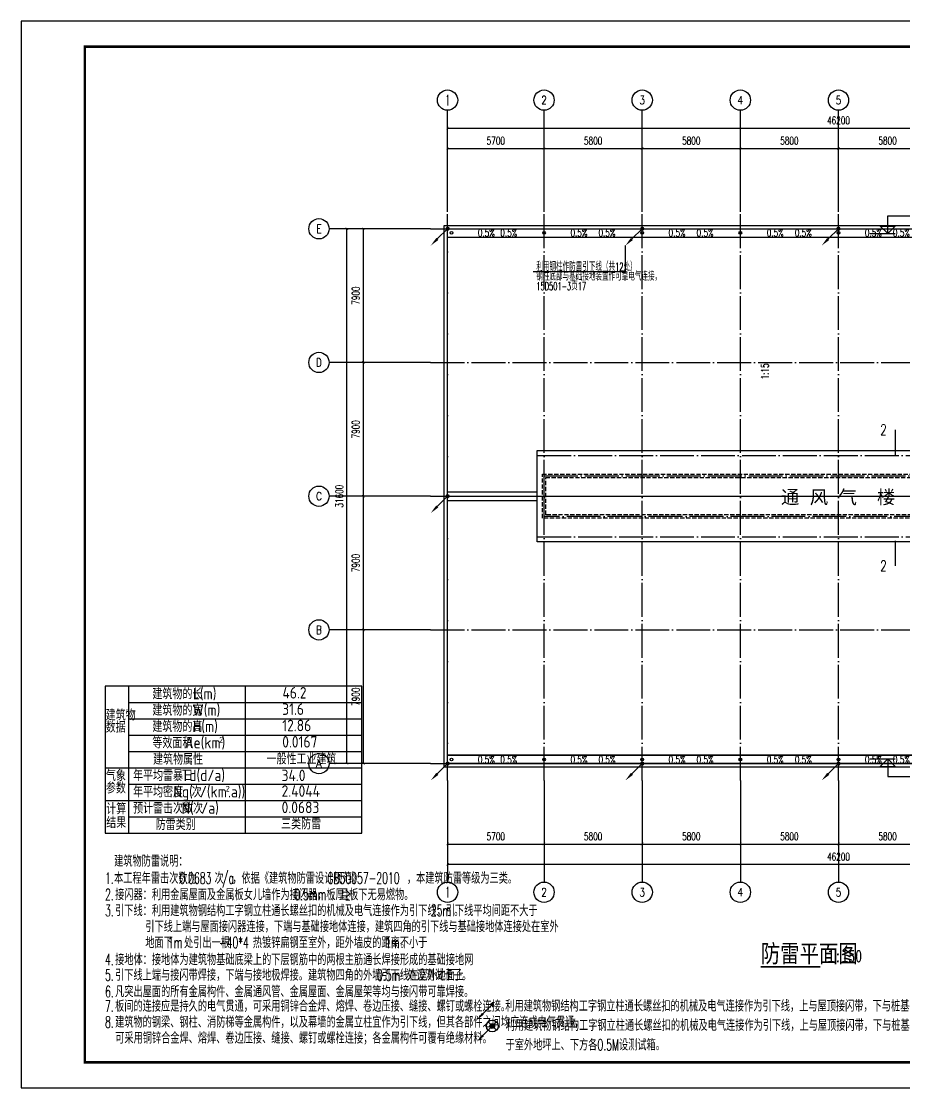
# Model space of a CAD drawing. Extents: x 1728470 to 1835391, y -157368 to 197905.
# Drawn here: x 1728675 to 1780816, y -157368 to -94368 of the extents above; entities that cross this region are included whole.
import ezdxf
from ezdxf.enums import TextEntityAlignment as Align

# ---------------------------------------------------------------- set-up
doc = ezdxf.new("R2010")
doc.units = 0
doc.header["$LTSCALE"] = 1000
doc.header["$MEASUREMENT"] = 0
doc.linetypes.add('DASH', pattern=[0.35, 0.25, -0.1])
doc.linetypes.add('DOTE', pattern=[2.42, 2, -0.2, 0.02, -0.2])
doc.layers.get('0').update_dxf_attribs({"linetype": 'CONTINUOUS'})
doc.layers.get('DEFPOINTS').update_dxf_attribs({"linetype": 'CONTINUOUS'})
for name, color, linetype in [('AXIS', 3, 'CONTINUOUS'), ('AXIS_TEXT', 7, 'CONTINUOUS'), ('DIM_ELEV', 3, 'CONTINUOUS'), ('DIM_SYMB', 3, 'CONTINUOUS'), ('DOTE', 1, 'DOTE'), ('DQ', 3, 'CONTINUOUS'), ('LWIRE', 4, 'CONTINUOUS'), ('PUB_TEXT', 7, 'CONTINUOUS'), ('PUB_TITLE', 4, 'CONTINUOUS'), ('TEL_SYMB', 3, 'CONTINUOUS'), ('TEL_TEXT', 7, 'CONTINUOUS'), ('WIRE-照明', 1, 'CONTINUOUS'), ('填充', 7, 'CONTINUOUS'), ('我的文字', 153, 'CONTINUOUS')]:
    doc.layers.add(name, color=color, linetype=linetype)
doc.styles.add('_TCH_AXIS', font='COMPLEX', dxfattribs={"bigfont": 'GBCBIG'})
doc.styles.add('_TCH_DIM', font='SIMPLEX', dxfattribs={"bigfont": 'GBCBIG'})
doc.styles.add('_TCH_DYN', font='')
doc.styles.add('_TCH_LABEL', font='COMPLEX', dxfattribs={"bigfont": 'GBCBIG'})
doc.styles.add('AUDIT_I_110108221036-0', font='gbenor', dxfattribs={"bigfont": 'gbcbig'})
doc.styles.add('COMPLEX', font='COMPLEX')
doc.styles.add('DIM_FONT', font='SIMPLEX', dxfattribs={"width": 0.7, "bigfont": 'GBCBIG'})
doc.styles.get("Standard").update_dxf_attribs({"font": 'gbenor.shx', "bigfont": 'gbcbig.shx'})
doc.styles.add('STY53', font='COMPLEX', dxfattribs={"width": 0.6, "bigfont": 'HZTXT'})
doc.styles.add('新宋体', font='', dxfattribs={"width": 0.8})
doc.styles.get('_TCH_DYN').set_extended_font_data('SimSun')
doc.styles.get('新宋体').set_extended_font_data('NSimSun')
doc.dimstyles.new('DIMN150', dxfattribs={"dimscale": 1.5, "dimtxt": 300, "dimasz": 100, "dimexe": 250, "dimexo": 300, "dimgap": 150, "dimtad": 1, "dimdec": 0, "dimzin": 0, "dimtxsty": 'DIM_FONT', "dimblk": 'ARCHTICK', "dimcen": 0.09, "dimclrt": 7, "dimazin": 3, "dimtfac": 1, "dimtdec": 0, "dimtix": 1, "dimtmove": 0, "dimatfit": 3, "dimtolj": 1, "dimtzin": 0})

# ---------------------------------------------------------------- blocks, each defined once
blk = doc.blocks.new('_AXISO')
blk.add_circle((0, 0), 0.5)
at = {"layer": 'AXIS_TEXT', "style": 'COMPLEX', "width": 1.041667}
blk.add_attdef('A', text='', height=0.56, dxfattribs=at).set_placement((-0.25, -0.28), (0.25, -0.28), align=Align.FIT)
blk = doc.blocks.new('_ARCHTICK')
at = {"color": 0, "linetype": 'BYBLOCK', "const_width": 0.15}
blk.add_lwpolyline([(-0.5, -0.5), (0.5, 0.5)], dxfattribs=at)
blk = doc.blocks.new('*D85')
at = {"layer": 'AXIS', "color": 0}
for p, q in [((1629060, -9455), (1629060, -14330)), ((1675260, -9455), (1675260, -14330)), ((1629060, -13955), (1675260, -13955))]:
    blk.add_line(p, q, dxfattribs=at)
at = {"layer": 'DEFPOINTS', "color": 0}
for p in [(1629060, -9005), (1675260, -9005), (1675260, -13955)]:
    blk.add_point(p, dxfattribs=at)
at = {"layer": 'AXIS', "color": 0, "xscale": 150, "yscale": 150, "zscale": 150, "rotation": 180}
blk.add_blockref('_ARCHTICK', (1629060, -13955), dxfattribs=at)
at = {"layer": 'AXIS', "color": 0, "xscale": 150, "yscale": 150, "zscale": 150}
blk.add_blockref('_ARCHTICK', (1675260, -13955), dxfattribs=at)
at = {"layer": 'AXIS', "color": 7, "insert": (1652160, -13505), "char_height": 450, "attachment_point": 5, "style": 'DIM_FONT'}
blk.add_mtext('\\A1;46200', dxfattribs=at)
blk = doc.blocks.new('*D86')
at = {"layer": 'AXIS', "color": 0}
for p, q in [((1629060, -9455), (1629060, -13130)), ((1634760, -9455), (1634760, -13130)), ((1629060, -12755), (1634760, -12755))]:
    blk.add_line(p, q, dxfattribs=at)
at = {"layer": 'DEFPOINTS', "color": 0}
for p in [(1629060, -9005), (1634760, -9005), (1634760, -12755)]:
    blk.add_point(p, dxfattribs=at)
at = {"layer": 'AXIS', "color": 0, "xscale": 150, "yscale": 150, "zscale": 150, "rotation": 180}
blk.add_blockref('_ARCHTICK', (1629060, -12755), dxfattribs=at)
at = {"layer": 'AXIS', "color": 0, "xscale": 150, "yscale": 150, "zscale": 150}
blk.add_blockref('_ARCHTICK', (1634760, -12755), dxfattribs=at)
at = {"layer": 'AXIS', "color": 7, "insert": (1631910, -12305), "char_height": 450, "attachment_point": 5, "style": 'DIM_FONT'}
blk.add_mtext('\\A1;5700', dxfattribs=at)
blk = doc.blocks.new('*D87')
at = {"layer": 'AXIS', "color": 0}
for p, q in [((1634760, -9455), (1634760, -13130)), ((1640560, -9455), (1640560, -13130)), ((1634760, -12755), (1640560, -12755))]:
    blk.add_line(p, q, dxfattribs=at)
at = {"layer": 'DEFPOINTS', "color": 0}
for p in [(1634760, -9005), (1640560, -9005), (1640560, -12755)]:
    blk.add_point(p, dxfattribs=at)
at = {"layer": 'AXIS', "color": 0, "xscale": 150, "yscale": 150, "zscale": 150, "rotation": 180}
blk.add_blockref('_ARCHTICK', (1634760, -12755), dxfattribs=at)
at = {"layer": 'AXIS', "color": 0, "xscale": 150, "yscale": 150, "zscale": 150}
blk.add_blockref('_ARCHTICK', (1640560, -12755), dxfattribs=at)
at = {"layer": 'AXIS', "color": 7, "insert": (1637660, -12305), "char_height": 450, "attachment_point": 5, "style": 'DIM_FONT'}
blk.add_mtext('\\A1;5800', dxfattribs=at)
blk = doc.blocks.new('*D88')
at = {"layer": 'AXIS', "color": 0}
for p, q in [((1640560, -9455), (1640560, -13130)), ((1646360, -9455), (1646360, -13130)), ((1640560, -12755), (1646360, -12755))]:
    blk.add_line(p, q, dxfattribs=at)
at = {"layer": 'DEFPOINTS', "color": 0}
for p in [(1640560, -9005), (1646360, -9005), (1646360, -12755)]:
    blk.add_point(p, dxfattribs=at)
at = {"layer": 'AXIS', "color": 0, "xscale": 150, "yscale": 150, "zscale": 150, "rotation": 180}
blk.add_blockref('_ARCHTICK', (1640560, -12755), dxfattribs=at)
at = {"layer": 'AXIS', "color": 0, "xscale": 150, "yscale": 150, "zscale": 150}
blk.add_blockref('_ARCHTICK', (1646360, -12755), dxfattribs=at)
at = {"layer": 'AXIS', "color": 7, "insert": (1643460, -12305), "char_height": 450, "attachment_point": 5, "style": 'DIM_FONT'}
blk.add_mtext('\\A1;5800', dxfattribs=at)
blk = doc.blocks.new('*D89')
at = {"layer": 'AXIS', "color": 0}
for p, q in [((1646360, -9455), (1646360, -13130)), ((1652160, -9455), (1652160, -13130)), ((1646360, -12755), (1652160, -12755))]:
    blk.add_line(p, q, dxfattribs=at)
at = {"layer": 'DEFPOINTS', "color": 0}
for p in [(1646360, -9005), (1652160, -9005), (1652160, -12755)]:
    blk.add_point(p, dxfattribs=at)
at = {"layer": 'AXIS', "color": 0, "xscale": 150, "yscale": 150, "zscale": 150, "rotation": 180}
blk.add_blockref('_ARCHTICK', (1646360, -12755), dxfattribs=at)
at = {"layer": 'AXIS', "color": 0, "xscale": 150, "yscale": 150, "zscale": 150}
blk.add_blockref('_ARCHTICK', (1652160, -12755), dxfattribs=at)
at = {"layer": 'AXIS', "color": 7, "insert": (1649260, -12305), "char_height": 450, "attachment_point": 5, "style": 'DIM_FONT'}
blk.add_mtext('\\A1;5800', dxfattribs=at)
blk = doc.blocks.new('*D90')
at = {"layer": 'AXIS', "color": 0}
for p, q in [((1652160, -9455), (1652160, -13130)), ((1657960, -9455), (1657960, -13130)), ((1652160, -12755), (1657960, -12755))]:
    blk.add_line(p, q, dxfattribs=at)
at = {"layer": 'DEFPOINTS', "color": 0}
for p in [(1652160, -9005), (1657960, -9005), (1657960, -12755)]:
    blk.add_point(p, dxfattribs=at)
at = {"layer": 'AXIS', "color": 0, "xscale": 150, "yscale": 150, "zscale": 150, "rotation": 180}
blk.add_blockref('_ARCHTICK', (1652160, -12755), dxfattribs=at)
at = {"layer": 'AXIS', "color": 0, "xscale": 150, "yscale": 150, "zscale": 150}
blk.add_blockref('_ARCHTICK', (1657960, -12755), dxfattribs=at)
at = {"layer": 'AXIS', "color": 7, "insert": (1655060, -12305), "char_height": 450, "attachment_point": 5, "style": 'DIM_FONT'}
blk.add_mtext('\\A1;5800', dxfattribs=at)
blk = doc.blocks.new('*D99')
at = {"layer": 'AXIS', "color": 0}
for p, q in [((1629060, 25045), (1629060, 29920)), ((1675260, 25045), (1675260, 29920)), ((1629060, 29545), (1675260, 29545))]:
    blk.add_line(p, q, dxfattribs=at)
at = {"layer": 'DEFPOINTS', "color": 0}
for p in [(1675260, 29545), (1629060, 24595), (1675260, 24595)]:
    blk.add_point(p, dxfattribs=at)
at = {"layer": 'AXIS', "color": 0, "xscale": 150, "yscale": 150, "zscale": 150, "rotation": 180}
blk.add_blockref('_ARCHTICK', (1629060, 29545), dxfattribs=at)
at = {"layer": 'AXIS', "color": 0, "xscale": 150, "yscale": 150, "zscale": 150}
blk.add_blockref('_ARCHTICK', (1675260, 29545), dxfattribs=at)
at = {"layer": 'AXIS', "color": 7, "insert": (1652160, 29995), "char_height": 450, "attachment_point": 5, "style": 'DIM_FONT'}
blk.add_mtext('\\A1;46200', dxfattribs=at)
blk = doc.blocks.new('*D100')
at = {"layer": 'AXIS', "color": 0}
for p, q in [((1629060, 25045), (1629060, 28720)), ((1634760, 25045), (1634760, 28720)), ((1629060, 28345), (1634760, 28345))]:
    blk.add_line(p, q, dxfattribs=at)
at = {"layer": 'DEFPOINTS', "color": 0}
for p in [(1634760, 28345), (1629060, 24595), (1634760, 24595)]:
    blk.add_point(p, dxfattribs=at)
at = {"layer": 'AXIS', "color": 0, "xscale": 150, "yscale": 150, "zscale": 150, "rotation": 180}
blk.add_blockref('_ARCHTICK', (1629060, 28345), dxfattribs=at)
at = {"layer": 'AXIS', "color": 0, "xscale": 150, "yscale": 150, "zscale": 150}
blk.add_blockref('_ARCHTICK', (1634760, 28345), dxfattribs=at)
at = {"layer": 'AXIS', "color": 7, "insert": (1631910, 28795), "char_height": 450, "attachment_point": 5, "style": 'DIM_FONT'}
blk.add_mtext('\\A1;5700', dxfattribs=at)
blk = doc.blocks.new('*D101')
at = {"layer": 'AXIS', "color": 0}
for p, q in [((1634760, 25045), (1634760, 28720)), ((1640560, 25045), (1640560, 28720)), ((1634760, 28345), (1640560, 28345))]:
    blk.add_line(p, q, dxfattribs=at)
at = {"layer": 'DEFPOINTS', "color": 0}
for p in [(1640560, 28345), (1634760, 24595), (1640560, 24595)]:
    blk.add_point(p, dxfattribs=at)
at = {"layer": 'AXIS', "color": 0, "xscale": 150, "yscale": 150, "zscale": 150, "rotation": 180}
blk.add_blockref('_ARCHTICK', (1634760, 28345), dxfattribs=at)
at = {"layer": 'AXIS', "color": 0, "xscale": 150, "yscale": 150, "zscale": 150}
blk.add_blockref('_ARCHTICK', (1640560, 28345), dxfattribs=at)
at = {"layer": 'AXIS', "color": 7, "insert": (1637660, 28795), "char_height": 450, "attachment_point": 5, "style": 'DIM_FONT'}
blk.add_mtext('\\A1;5800', dxfattribs=at)
blk = doc.blocks.new('*D102')
at = {"layer": 'AXIS', "color": 0}
for p, q in [((1640560, 25045), (1640560, 28720)), ((1646360, 25045), (1646360, 28720)), ((1640560, 28345), (1646360, 28345))]:
    blk.add_line(p, q, dxfattribs=at)
at = {"layer": 'DEFPOINTS', "color": 0}
for p in [(1646360, 28345), (1640560, 24595), (1646360, 24595)]:
    blk.add_point(p, dxfattribs=at)
at = {"layer": 'AXIS', "color": 0, "xscale": 150, "yscale": 150, "zscale": 150, "rotation": 180}
blk.add_blockref('_ARCHTICK', (1640560, 28345), dxfattribs=at)
at = {"layer": 'AXIS', "color": 0, "xscale": 150, "yscale": 150, "zscale": 150}
blk.add_blockref('_ARCHTICK', (1646360, 28345), dxfattribs=at)
at = {"layer": 'AXIS', "color": 7, "insert": (1643460, 28795), "char_height": 450, "attachment_point": 5, "style": 'DIM_FONT'}
blk.add_mtext('\\A1;5800', dxfattribs=at)
blk = doc.blocks.new('*D103')
at = {"layer": 'AXIS', "color": 0}
for p, q in [((1646360, 25045), (1646360, 28720)), ((1652160, 25045), (1652160, 28720)), ((1646360, 28345), (1652160, 28345))]:
    blk.add_line(p, q, dxfattribs=at)
at = {"layer": 'DEFPOINTS', "color": 0}
for p in [(1652160, 28345), (1646360, 24595), (1652160, 24595)]:
    blk.add_point(p, dxfattribs=at)
at = {"layer": 'AXIS', "color": 0, "xscale": 150, "yscale": 150, "zscale": 150, "rotation": 180}
blk.add_blockref('_ARCHTICK', (1646360, 28345), dxfattribs=at)
at = {"layer": 'AXIS', "color": 0, "xscale": 150, "yscale": 150, "zscale": 150}
blk.add_blockref('_ARCHTICK', (1652160, 28345), dxfattribs=at)
at = {"layer": 'AXIS', "color": 7, "insert": (1649260, 28795), "char_height": 450, "attachment_point": 5, "style": 'DIM_FONT'}
blk.add_mtext('\\A1;5800', dxfattribs=at)
blk = doc.blocks.new('*D104')
at = {"layer": 'AXIS', "color": 0}
for p, q in [((1652160, 25045), (1652160, 28720)), ((1657960, 25045), (1657960, 28720)), ((1652160, 28345), (1657960, 28345))]:
    blk.add_line(p, q, dxfattribs=at)
at = {"layer": 'DEFPOINTS', "color": 0}
for p in [(1657960, 28345), (1652160, 24595), (1657960, 24595)]:
    blk.add_point(p, dxfattribs=at)
at = {"layer": 'AXIS', "color": 0, "xscale": 150, "yscale": 150, "zscale": 150, "rotation": 180}
blk.add_blockref('_ARCHTICK', (1652160, 28345), dxfattribs=at)
at = {"layer": 'AXIS', "color": 0, "xscale": 150, "yscale": 150, "zscale": 150}
blk.add_blockref('_ARCHTICK', (1657960, 28345), dxfattribs=at)
at = {"layer": 'AXIS', "color": 7, "insert": (1655060, 28795), "char_height": 450, "attachment_point": 5, "style": 'DIM_FONT'}
blk.add_mtext('\\A1;5800', dxfattribs=at)
blk = doc.blocks.new('*D108')
at = {"layer": 'AXIS', "color": 0}
for p, q in [((1627610, 23595), (1622735, 23595)), ((1623110, -8005), (1623110, 23595)), ((1627610, -8005), (1622735, -8005))]:
    blk.add_line(p, q, dxfattribs=at)
at = {"layer": 'DEFPOINTS', "color": 0}
for p in [(1623110, 23595), (1628060, 23595), (1628060, -8005)]:
    blk.add_point(p, dxfattribs=at)
at = {"layer": 'AXIS', "color": 0, "xscale": 150, "yscale": 150, "zscale": 150}
for p, rotation in [((1623110, 23595), 90), ((1623110, -8005), 270)]:
    blk.add_blockref('_ARCHTICK', p, dxfattribs=dict(at, rotation=rotation))
at = {"layer": 'AXIS', "color": 7, "insert": (1622660, 7795), "char_height": 450, "attachment_point": 5, "rotation": 90, "style": 'DIM_FONT'}
blk.add_mtext('\\A1;31600', dxfattribs=at)
blk = doc.blocks.new('*D109')
at = {"layer": 'AXIS', "color": 0}
for p, q in [((1627610, -105), (1623710, -105)), ((1624085, -8005), (1624085, -105)), ((1627610, -8005), (1623710, -8005))]:
    blk.add_line(p, q, dxfattribs=at)
at = {"layer": 'DEFPOINTS', "color": 0}
for p in [(1624085, -105), (1628060, -105), (1628060, -8005)]:
    blk.add_point(p, dxfattribs=at)
at = {"layer": 'AXIS', "color": 0, "xscale": 150, "yscale": 150, "zscale": 150}
for p, rotation in [((1624085, -105), 90), ((1624085, -8005), 270)]:
    blk.add_blockref('_ARCHTICK', p, dxfattribs=dict(at, rotation=rotation))
at = {"layer": 'AXIS', "color": 7, "insert": (1623635, -4055), "char_height": 450, "attachment_point": 5, "rotation": 90, "style": 'DIM_FONT'}
blk.add_mtext('\\A1;7900', dxfattribs=at)
blk = doc.blocks.new('*D110')
at = {"layer": 'AXIS', "color": 0}
for p, q in [((1627610, 7795), (1623710, 7795)), ((1624085, -105), (1624085, 7795)), ((1627610, -105), (1623710, -105))]:
    blk.add_line(p, q, dxfattribs=at)
at = {"layer": 'DEFPOINTS', "color": 0}
for p in [(1624085, 7795), (1628060, 7795), (1628060, -105)]:
    blk.add_point(p, dxfattribs=at)
at = {"layer": 'AXIS', "color": 0, "xscale": 150, "yscale": 150, "zscale": 150}
for p, rotation in [((1624085, 7795), 90), ((1624085, -105), 270)]:
    blk.add_blockref('_ARCHTICK', p, dxfattribs=dict(at, rotation=rotation))
at = {"layer": 'AXIS', "color": 7, "insert": (1623635, 3845), "char_height": 450, "attachment_point": 5, "rotation": 90, "style": 'DIM_FONT'}
blk.add_mtext('\\A1;7900', dxfattribs=at)
blk = doc.blocks.new('*D111')
at = {"layer": 'AXIS', "color": 0}
for p, q in [((1627610, 15695), (1623710, 15695)), ((1624085, 7795), (1624085, 15695)), ((1627610, 7795), (1623710, 7795))]:
    blk.add_line(p, q, dxfattribs=at)
at = {"layer": 'DEFPOINTS', "color": 0}
for p in [(1624085, 15695), (1628060, 15695), (1628060, 7795)]:
    blk.add_point(p, dxfattribs=at)
at = {"layer": 'AXIS', "color": 0, "xscale": 150, "yscale": 150, "zscale": 150}
for p, rotation in [((1624085, 15695), 90), ((1624085, 7795), 270)]:
    blk.add_blockref('_ARCHTICK', p, dxfattribs=dict(at, rotation=rotation))
at = {"layer": 'AXIS', "color": 7, "insert": (1623635, 11745), "char_height": 450, "attachment_point": 5, "rotation": 90, "style": 'DIM_FONT'}
blk.add_mtext('\\A1;7900', dxfattribs=at)
blk = doc.blocks.new('*D112')
at = {"layer": 'AXIS', "color": 0}
for p, q in [((1627610, 23595), (1623710, 23595)), ((1624085, 15695), (1624085, 23595)), ((1627610, 15695), (1623710, 15695))]:
    blk.add_line(p, q, dxfattribs=at)
at = {"layer": 'DEFPOINTS', "color": 0}
for p in [(1624085, 23595), (1628060, 23595), (1628060, 15695)]:
    blk.add_point(p, dxfattribs=at)
at = {"layer": 'AXIS', "color": 0, "xscale": 150, "yscale": 150, "zscale": 150}
for p, rotation in [((1624085, 23595), 90), ((1624085, 15695), 270)]:
    blk.add_blockref('_ARCHTICK', p, dxfattribs=dict(at, rotation=rotation))
at = {"layer": 'AXIS', "color": 7, "insert": (1623635, 19645), "char_height": 450, "attachment_point": 5, "rotation": 90, "style": 'DIM_FONT'}
blk.add_mtext('\\A1;7900', dxfattribs=at)
blk = doc.blocks.new('$TELECSYS$00000080')
for p, q in [((-0.7, -0.7), (0, 0)), ((0.104, 0.104), (0.104, 0.104)), ((-0.104, -0.104), (-0.104, -0.104))]:
    blk.add_line(p, q)
at = {"const_width": 0.142}
blk.add_lwpolyline([(0.071, 0, 1), (-0.071, 0, 1)], format="xyb", close=True, dxfattribs=at)
blk.add_solid([(-0.63, -0.77), (-0.77, -0.63), (-1.15, -1.15)])
at = {"width": 0.8, "flags": 9}
blk.add_attdef('A', (0, 0), '', height=0.00002, rotation=180, dxfattribs=at)
blk = doc.blocks.new('_LINKPT1')
blk.add_line((0, 0), (0, 0))
blk = doc.blocks.new('M_Y12THI')
for p, q in [((-0.354, 0.354), (0.354, -0.354)), ((0.354, 0.354), (-0.354, -0.354))]:
    blk.add_line(p, q)
for radius in [0.5, 0.2]:
    blk.add_circle((0, 0), radius)
for points in [[(-0.173, 0.1), (0.173, 0.1), (-0.2, 0), (0.2, 0)], [(-0.173, -0.1), (0.173, -0.1), (-0.2, 0), (0.2, 0)], [(-0.1, 0.173), (0.1, 0.173), (-0.173, 0.1), (0.173, 0.1)], [(0, 0.2), (0, 0.2), (-0.1, 0.173), (0.1, 0.173)], [(-0.1, -0.173), (0.1, -0.173), (-0.173, -0.1), (0.173, -0.1)], [(0, -0.2), (0, -0.2), (-0.1, -0.173), (0.1, -0.173)]]:
    blk.add_solid(points)
for p in [(-0.5, 0), (0, 0.5), (0.5, 0), (0, -0.5)]:
    blk.add_blockref('_LINKPT1', p)
at = {"width": 0.8, "flags": 9}
blk.add_attdef('A', (0, 0), '', height=0.00002, dxfattribs=at)
blk = doc.blocks.new('ERE22')
at = {"color": 8}
for p, q in [((1629059.7, 23594.5), (1675259.7, 23594.5)), ((1629059.7, -8005.5), (1629059.7, 23594.5)), ((1629059.7, 23094.5), (1675259.7, 23094.5)), ((1629059.7, 8044.5), (1634359.7, 8044.5)), ((1629059.7, 7794.5), (1675259.7, 7794.5)), ((1629059.7, 7544.5), (1634359.7, 7544.5)), ((1675259.7, -7505.5), (1629059.7, -7505.5)), ((1629059.7, -7505.5), (1675259.7, -7505.5)), ((1675259.7, -8005.5), (1629059.7, -8005.5)), ((1629059.7, -8005.5), (1675259.7, -8005.5))]:
    blk.add_line(p, q, dxfattribs=at)
for points in [[(1628859.7, 23794.5), (1675459.7, 23794.5), (1675459.7, -8205.5), (1628859.7, -8205.5)], [(1669959.7, 5094.5), (1634359.7, 5094.5), (1634359.7, 10494.5), (1669959.7, 10494.5)]]:
    blk.add_lwpolyline(points, close=True, dxfattribs=at)
for centre in [(1629287.6, 23354.2), (1634759.7, 23354.2), (1640559.7, 23354.2), (1646359.7, 23354.2), (1652159.7, 23354.2), (1629287.6, -7765.1), (1634759.7, -7765.1), (1640559.7, -7765.1), (1646359.7, -7765.1), (1652159.7, -7765.1)]:
    blk.add_circle(centre, 80, dxfattribs=at)
at = {"layer": 'AXIS', "color": 8}
for p, q in [((1629059.7, 24594.5), (1629059.7, 30594.5)), ((1634759.7, 24594.5), (1634759.7, 30594.5)), ((1640559.7, 24594.5), (1640559.7, 30594.5)), ((1646359.7, 24594.5), (1646359.7, 30594.5)), ((1652159.7, 24594.5), (1652159.7, 30594.5)), ((1628059.7, 23594.5), (1622059.7, 23594.5)), ((1628059.7, 15694.5), (1622059.7, 15694.5)), ((1628059.7, 7794.5), (1622059.7, 7794.5)), ((1628059.7, -105.5), (1622059.7, -105.5)), ((1628059.7, -8005.5), (1622059.7, -8005.5)), ((1629059.7, -9005.5), (1629059.7, -15005.5)), ((1634759.7, -9005.5), (1634759.7, -15005.5)), ((1640559.7, -9005.5), (1640559.7, -15005.5)), ((1646359.7, -9005.5), (1646359.7, -15005.5)), ((1652159.7, -9005.5), (1652159.7, -15005.5))]:
    blk.add_line(p, q, dxfattribs=at)
at = {"layer": 'DIM_ELEV', "color": 8}
for p, q in [((1655067.9, 23304.8), (1655067.9, 24354.8)), ((1655067.9, 24354.8), (1657586.4, 24354.8)), ((1655067.9, 23304.8), (1654617.9, 23754.8)), ((1654617.9, 23754.8), (1655517.9, 23754.8)), ((1655067.9, 23304.8), (1655517.9, 23754.8)), ((1654017.9, 23304.8), (1655517.9, 23304.8)), ((1654017.9, -7715.7), (1655517.9, -7715.7)), ((1655067.9, -7715.7), (1654617.9, -8165.7)), ((1654617.9, -8165.7), (1655517.9, -8165.7)), ((1655067.9, -7715.7), (1655517.9, -8165.7)), ((1655067.9, -7715.7), (1655067.9, -8765.7)), ((1655067.9, -8765.7), (1657586.4, -8765.7))]:
    blk.add_line(p, q, dxfattribs=at)
at = {"layer": 'DIM_SYMB', "color": 8}
for points in [[(1630692.4, 23356.7, 0, 0, 0), (1630044.6, 23356.7, 120, 0, 0), (1629594.6, 23356.7, 0, 0, 0)], [(1633354.9, 23356.7, 0, 0, 0), (1634002.8, 23356.7, 120, 0, 0), (1634452.8, 23356.7, 0, 0, 0)], [(1636164.5, 23356.7, 0, 0, 0), (1635516.7, 23356.7, 120, 0, 0), (1635066.7, 23356.7, 0, 0, 0)], [(1639154.9, 23356.7, 0, 0, 0), (1639802.8, 23356.7, 120, 0, 0), (1640252.8, 23356.7, 0, 0, 0)], [(1641964.5, 23356.7, 0, 0, 0), (1641316.7, 23356.7, 120, 0, 0), (1640866.7, 23356.7, 0, 0, 0)], [(1644954.9, 23356.7, 0, 0, 0), (1645602.8, 23356.7, 120, 0, 0), (1646052.8, 23356.7, 0, 0, 0)], [(1647764.5, 23356.7, 0, 0, 0), (1647116.7, 23356.7, 120, 0, 0), (1646666.7, 23356.7, 0, 0, 0)], [(1650754.9, 23356.7, 0, 0, 0), (1651402.8, 23356.7, 120, 0, 0), (1651852.8, 23356.7, 0, 0, 0)], [(1653564.5, 23356.7, 0, 0, 0), (1652916.7, 23356.7, 120, 0, 0), (1652466.7, 23356.7, 0, 0, 0)], [(1648192.6, 12462.5, 0, 0, 0), (1648192.6, 17390.5, 120, 0, 0), (1648192.6, 17840.5, 0, 0, 0)], [(1630692.4, -7767.6, 0, 0, 0), (1630044.6, -7767.6, 120, 0, 0), (1629594.6, -7767.6, 0, 0, 0)], [(1633354.9, -7767.6, 0, 0, 0), (1634002.8, -7767.6, 120, 0, 0), (1634452.8, -7767.6, 0, 0, 0)], [(1636164.5, -7767.6, 0, 0, 0), (1635516.7, -7767.6, 120, 0, 0), (1635066.7, -7767.6, 0, 0, 0)], [(1639154.9, -7767.6, 0, 0, 0), (1639802.8, -7767.6, 120, 0, 0), (1640252.8, -7767.6, 0, 0, 0)], [(1641964.5, -7767.6, 0, 0, 0), (1641316.7, -7767.6, 120, 0, 0), (1640866.7, -7767.6, 0, 0, 0)], [(1644954.9, -7767.6, 0, 0, 0), (1645602.8, -7767.6, 120, 0, 0), (1646052.8, -7767.6, 0, 0, 0)], [(1647764.5, -7767.6, 0, 0, 0), (1647116.7, -7767.6, 120, 0, 0), (1646666.7, -7767.6, 0, 0, 0)], [(1650754.9, -7767.6, 0, 0, 0), (1651402.8, -7767.6, 120, 0, 0), (1651852.8, -7767.6, 0, 0, 0)], [(1653564.5, -7767.6, 0, 0, 0), (1652916.7, -7767.6, 120, 0, 0), (1652466.7, -7767.6, 0, 0, 0)]]:
    blk.add_lwpolyline(points, format="xyseb", dxfattribs=at)
at = {"layer": 'DIM_SYMB', "color": 8, "const_width": 75}
for points in [[(1655519.6, 11716.5), (1655519.6, 10216.5)], [(1655519.6, 5176.7), (1655519.6, 3676.7)]]:
    blk.add_lwpolyline(points, dxfattribs=at)
at = {"layer": 'DOTE'}
for p, q in [((1629059.7, -9005.5), (1629059.7, 24594.5)), ((1634759.7, -9005.5), (1634759.7, 24594.5)), ((1640559.7, -9005.5), (1640559.7, 24594.5)), ((1646359.7, -9005.5), (1646359.7, 24594.5)), ((1652159.7, -9005.5), (1652159.7, 24594.5)), ((1628059.7, 23594.5), (1676259.7, 23594.5)), ((1628059.7, 15694.5), (1676259.7, 15694.5)), ((1634359.7, 10194.5), (1675259.7, 10194.5)), ((1628059.7, 7794.5), (1676259.7, 7794.5)), ((1634359.7, 5394.5), (1669959.7, 5394.5)), ((1628059.7, -105.5), (1676259.7, -105.5)), ((1628059.7, -8005.5), (1676259.7, -8005.5))]:
    blk.add_line(p, q, dxfattribs=at)
blk.add_lwpolyline([(1634759.7, 8994.5), (1669559.7, 8994.5), (1669559.7, 6594.5), (1634759.7, 6594.5)], close=True, dxfattribs=at)
at = {"layer": '填充', "color": 8, "linetype": 'DASH'}
for points in [[(1634659.7, 9094.5), (1669659.7, 9094.5), (1669659.7, 6494.5), (1634659.7, 6494.5)], [(1634859.7, 8894.5), (1669459.7, 8894.5), (1669459.7, 6694.5), (1634859.7, 6694.5)]]:
    blk.add_lwpolyline(points, close=True, dxfattribs=at)
at = {"layer": 'AXIS', "color": 8}
ref = blk.add_blockref('_AXISO', (1629059.7, 31194.5), dxfattribs=dict(at, xscale=1200, yscale=1200, zscale=1200))
ref.add_attrib('A', '1', dxfattribs={"layer": 'AXIS_TEXT', "color": 8, "height": 624.4, "style": '_TCH_AXIS', "width": 0.555556}).set_placement((1628985.4, 30882.4), (1629134.1, 30882.4), align=Align.FIT)
ref = blk.add_blockref('_AXISO', (1634759.7, 31194.5), dxfattribs=dict(at, xscale=1200, yscale=1200, zscale=1200))
ref.add_attrib('A', '2', dxfattribs={"layer": 'AXIS_TEXT', "color": 8, "height": 493.2, "style": '_TCH_AXIS'}).set_placement((1634595.3, 30948), (1634924.1, 30948), align=Align.FIT)
ref = blk.add_blockref('_AXISO', (1640559.7, 31194.5), dxfattribs=dict(at, xscale=1200, yscale=1200, zscale=1200))
ref.add_attrib('A', '3', dxfattribs={"layer": 'AXIS_TEXT', "color": 8, "height": 493.2, "style": '_TCH_AXIS'}).set_placement((1640395.3, 30948), (1640724.1, 30948), align=Align.FIT)
ref = blk.add_blockref('_AXISO', (1646359.7, 31194.5), dxfattribs=dict(at, xscale=1200, yscale=1200, zscale=1200))
ref.add_attrib('A', '4', dxfattribs={"layer": 'AXIS_TEXT', "color": 8, "height": 480.7, "style": '_TCH_AXIS', "width": 0.9375}).set_placement((1646188, 30954.2), (1646531.4, 30954.2), align=Align.FIT)
ref = blk.add_blockref('_AXISO', (1652159.7, 31194.5), dxfattribs=dict(at, xscale=1200, yscale=1200, zscale=1200))
ref.add_attrib('A', '5', dxfattribs={"layer": 'AXIS_TEXT', "color": 8, "height": 493.2, "style": '_TCH_AXIS'}).set_placement((1651995.3, 30948), (1652324.1, 30948), align=Align.FIT)
ref = blk.add_blockref('_AXISO', (1621459.7, 23594.5), dxfattribs=dict(at, xscale=1200, yscale=1200, zscale=1200))
ref.add_attrib('A', 'E', dxfattribs={"layer": 'AXIS_TEXT', "color": 8, "height": 506.1, "style": '_TCH_AXIS', "width": 0.8125}).set_placement((1621303.1, 23341.5), (1621616.4, 23341.5), align=Align.FIT)
ref = blk.add_blockref('_AXISO', (1621459.7, 15694.5), dxfattribs=dict(at, xscale=1200, yscale=1200, zscale=1200))
ref.add_attrib('A', 'D', dxfattribs={"layer": 'AXIS_TEXT', "color": 8, "height": 493.2, "style": '_TCH_AXIS', "width": 0.823529}).set_placement((1621295.3, 15448), (1621624.1, 15448), align=Align.FIT)
ref = blk.add_blockref('_AXISO', (1621459.7, 7794.5), dxfattribs=dict(at, xscale=1200, yscale=1200, zscale=1200))
ref.add_attrib('A', 'C', dxfattribs={"layer": 'AXIS_TEXT', "color": 8, "height": 480.7, "style": '_TCH_AXIS'}).set_placement((1621288, 7554.2), (1621631.4, 7554.2), align=Align.FIT)
ref = blk.add_blockref('_AXISO', (1621459.7, -105.5), dxfattribs=dict(at, xscale=1200, yscale=1200, zscale=1200))
ref.add_attrib('A', 'B', dxfattribs={"layer": 'AXIS_TEXT', "color": 8, "height": 493.2, "style": '_TCH_AXIS', "width": 0.823529}).set_placement((1621295.3, -352), (1621624.1, -352), align=Align.FIT)
ref = blk.add_blockref('_AXISO', (1621459.7, -8005.5), dxfattribs=dict(at, xscale=1200, yscale=1200, zscale=1200))
ref.add_attrib('A', 'A', dxfattribs={"layer": 'AXIS_TEXT', "color": 8, "height": 468.8, "style": '_TCH_AXIS', "width": 0.888889}).set_placement((1621281.2, -8239.8), (1621638.3, -8239.8), align=Align.FIT)
ref = blk.add_blockref('_AXISO', (1629059.7, -15605.5), dxfattribs=dict(at, xscale=1200, yscale=1200, zscale=1200))
ref.add_attrib('A', '1', dxfattribs={"layer": 'AXIS_TEXT', "color": 8, "height": 624.4, "style": '_TCH_AXIS', "width": 0.555556}).set_placement((1628985.4, -15917.6), (1629134.1, -15917.6), align=Align.FIT)
ref = blk.add_blockref('_AXISO', (1634759.7, -15605.5), dxfattribs=dict(at, xscale=1200, yscale=1200, zscale=1200))
ref.add_attrib('A', '2', dxfattribs={"layer": 'AXIS_TEXT', "color": 8, "height": 493.2, "style": '_TCH_AXIS'}).set_placement((1634595.3, -15852), (1634924.1, -15852), align=Align.FIT)
ref = blk.add_blockref('_AXISO', (1640559.7, -15605.5), dxfattribs=dict(at, xscale=1200, yscale=1200, zscale=1200))
ref.add_attrib('A', '3', dxfattribs={"layer": 'AXIS_TEXT', "color": 8, "height": 493.2, "style": '_TCH_AXIS'}).set_placement((1640395.3, -15852), (1640724.1, -15852), align=Align.FIT)
ref = blk.add_blockref('_AXISO', (1646359.7, -15605.5), dxfattribs=dict(at, xscale=1200, yscale=1200, zscale=1200))
ref.add_attrib('A', '4', dxfattribs={"layer": 'AXIS_TEXT', "color": 8, "height": 480.7, "style": '_TCH_AXIS', "width": 0.9375}).set_placement((1646188, -15845.8), (1646531.4, -15845.8), align=Align.FIT)
ref = blk.add_blockref('_AXISO', (1652159.7, -15605.5), dxfattribs=dict(at, xscale=1200, yscale=1200, zscale=1200))
ref.add_attrib('A', '5', dxfattribs={"layer": 'AXIS_TEXT', "color": 8, "height": 493.2, "style": '_TCH_AXIS'}).set_placement((1651995.3, -15852), (1652324.1, -15852), align=Align.FIT)
at = {"layer": 'PUB_TEXT', "color": 8, "width": 0.705882}
for s, height, style, p in [('0.5%%%', 446.25, '_TCH_DIM', (1630849.9, 23133.5)), ('0.5%%%', 446.25, '_TCH_DIM', (1632177.4, 23133.5)), ('0.5%%%', 446.25, '_TCH_DIM', (1636322, 23133.5)), ('0.5%%%', 446.25, '_TCH_DIM', (1637977.4, 23133.5)), ('0.5%%%', 446.25, '_TCH_DIM', (1642122, 23133.5)), ('0.5%%%', 446.25, '_TCH_DIM', (1643777.4, 23133.5)), ('0.5%%%', 446.25, '_TCH_DIM', (1647922, 23133.5)), ('0.5%%%', 446.25, '_TCH_DIM', (1649577.4, 23133.5)), ('0.5%%%', 446.25, '_TCH_DIM', (1653722, 23133.5)), ('0.5%%%', 446.25, '_TCH_DIM', (1655377.4, 23133.5)), ('2', 637.5, '_TCH_LABEL', (1654619.6, 11397.7)), ('2', 637.5, '_TCH_LABEL', (1654619.6, 3358)), ('0.5%%%', 446.25, '_TCH_DIM', (1630849.9, -7990.7)), ('0.5%%%', 446.25, '_TCH_DIM', (1632177.4, -7990.7)), ('0.5%%%', 446.25, '_TCH_DIM', (1636322, -7990.7)), ('0.5%%%', 446.25, '_TCH_DIM', (1637977.4, -7990.7)), ('0.5%%%', 446.25, '_TCH_DIM', (1642122, -7990.7)), ('0.5%%%', 446.25, '_TCH_DIM', (1643777.4, -7990.7)), ('0.5%%%', 446.25, '_TCH_DIM', (1647922, -7990.7)), ('0.5%%%', 446.25, '_TCH_DIM', (1649577.4, -7990.7)), ('0.5%%%', 446.25, '_TCH_DIM', (1653722, -7990.7)), ('0.5%%%', 446.25, '_TCH_DIM', (1655377.4, -7990.7))]:
    blk.add_text(s, height=height, dxfattribs=dict(at, style=style)).set_placement(p)
at = {"layer": 'PUB_TEXT', "color": 8, "style": '_TCH_DIM', "width": 0.705882}
blk.add_text('1:15', height=446.25, rotation=90, dxfattribs=at).set_placement((1648035.1, 14694))
at = {"layer": 'PUB_TEXT', "color": 8, "style": '_TCH_DYN'}
for s, p in [('通', (1648758.4, 7341.8)), ('风', (1650459.7, 7341.8)), ('气', (1652160.9, 7341.8)), ('楼', (1654429.3, 7341.8))]:
    blk.add_text(s, height=797.5, dxfattribs=at).set_placement(p)
at = {"layer": 'AXIS', "color": 8}
for p1, p2, distance, picture, middle in [((1629059.7, 24594.5), (1675259.7, 24594.5), 4950, '*D99', (1652159.7, 29994.5)), ((1629059.7, 24594.5), (1634759.7, 24594.5), 3750, '*D100', (1631909.7, 28794.5)), ((1634759.7, 24594.5), (1640559.7, 24594.5), 3750, '*D101', (1637659.7, 28794.5)), ((1640559.7, 24594.5), (1646359.7, 24594.5), 3750, '*D102', (1643459.7, 28794.5)), ((1646359.7, 24594.5), (1652159.7, 24594.5), 3750, '*D103', (1649259.7, 28794.5)), ((1652159.7, 24594.5), (1657959.7, 24594.5), 3750, '*D104', (1655059.7, 28794.5)), ((1628059.7, -8005.5), (1628059.7, 23594.5), 4950, '*D108', (1622659.7, 7794.5)), ((1628059.7, 15694.5), (1628059.7, 23594.5), 3974.5, '*D112', (1623635.2, 19644.5)), ((1628059.7, 7794.5), (1628059.7, 15694.5), 3974.5, '*D111', (1623635.2, 11744.5)), ((1628059.7, -105.5), (1628059.7, 7794.5), 3974.5, '*D110', (1623635.2, 3844.5)), ((1628059.7, -8005.5), (1628059.7, -105.5), 3974.5, '*D109', (1623635.2, -4055.5)), ((1629059.7, -9005.5), (1675259.7, -9005.5), -4950, '*D85', (1652159.7, -13505.5)), ((1629059.7, -9005.5), (1634759.7, -9005.5), -3750, '*D86', (1631909.7, -12305.5)), ((1634759.7, -9005.5), (1640559.7, -9005.5), -3750, '*D87', (1637659.7, -12305.5)), ((1640559.7, -9005.5), (1646359.7, -9005.5), -3750, '*D88', (1643459.7, -12305.5)), ((1646359.7, -9005.5), (1652159.7, -9005.5), -3750, '*D89', (1649259.7, -12305.5)), ((1652159.7, -9005.5), (1657959.7, -9005.5), -3750, '*D90', (1655059.7, -12305.5))]:
    dim = blk.add_aligned_dim(p1=p1, p2=p2, distance=distance, dimstyle='DIMN150', dxfattribs=at)
    dim.commit()
    dim.dimension.update_dxf_attribs({"geometry": picture, "text_midpoint": middle})

msp = doc.modelspace()

# ---------------------------------------------------------------- linework, layer by layer
at = {"layer": 'DQ'}
for q in [(1764370, -107617), (1758912, -109160)]:
    msp.add_line((1764370, -109160), q, dxfattribs=at)
at = {"layer": 'PUB_TITLE'}
msp.add_lwpolyline([(1728675, -157368), (1817775, -157368), (1817775, -94368), (1728675, -94368)], close=True, dxfattribs=at)
at = {"layer": 'PUB_TITLE', "const_width": 150}
msp.add_lwpolyline([(1732425, -155868), (1816275, -155868), (1816275, -95868), (1732425, -95868)], close=True, dxfattribs=at)
at = {"layer": 'TEL_SYMB', "color": 1, "const_width": 105}
msp.add_lwpolyline([(1772369, -150223), (1775899, -150223)], dxfattribs=at)
at = {"layer": '我的文字', "color": 3}
msp.add_lwpolyline([(1733621, -142332), (1748790, -142332), (1748790, -133645), (1733621, -133645)], close=True, dxfattribs=at)
for points in [[(1735000, -133645), (1735000, -142332)], [(1741895, -133645), (1741895, -142332)], [(1735000, -134610), (1748790, -134610)], [(1735000, -135576), (1748790, -135576)], [(1735000, -136541), (1748790, -136541)], [(1735000, -137506), (1748790, -137506)], [(1733621, -138471), (1748790, -138471)], [(1735000, -139437), (1748790, -139437)], [(1733621, -140402), (1748790, -140402)], [(1735000, -141367), (1748790, -141367)]]:
    msp.add_lwpolyline(points, dxfattribs=at)

# ---------------------------------------------------------------- block references
msp.add_blockref('ERE22', (124804, -130218))
at = {"layer": 'AXIS', "ltscale": 1000}
for name, p, xscale, yscale, zscale in [('$TELECSYS$00000080', (1756505, -152447), 785.2208333521849, 785.2208333527087, 785.2208333526761), ('$TELECSYS$00000080', (1756505, -153729), 785.2208333521849, 785.2208333527087, 785.2208333526761), ('M_Y12THI', (1756505, -153729), 696.5222880020738, 696.5222880018409, 696.5222880018398)]:
    msp.add_blockref(name, p, dxfattribs=dict(at, xscale=xscale, yscale=yscale, zscale=zscale))
at = {"layer": 'LWIRE', "xscale": 864, "yscale": 864, "zscale": 864}
for p in [(1753863, -106623), (1765363, -106623), (1776963, -106623), (1753863, -122423), (1753863, -138223), (1765363, -138223), (1776963, -138223)]:
    msp.add_blockref('$TELECSYS$00000080', p, dxfattribs=at)

# ---------------------------------------------------------------- texts
at = {"layer": 'TEL_TEXT', "color": 1, "style": '新宋体', "width": 0.8}
for s, height, p in [('防雷平面图', 1050, (1772369, -149966)), ('1:150', 750, (1776319, -149966))]:
    msp.add_text(s, height=height, dxfattribs=at).set_placement(p)
at = {"layer": 'WIRE-照明', "color": 3, "linetype": 'CONTINUOUS', "style": 'STY53', "width": 0.6}
for s, height, p in [('利用钢柱作防雷引下线（共12处）', 479, (1759109, -109107)), ('钢柱底部与基础接地装置作可靠电气连接，', 479, (1759109, -109681)), ('15D501-3页17', 479, (1759109, -110261)), ('建筑物防雷说明：', 670.1, (1734159, -144313)), ('1.', 670.1, (1733621, -145323)), ('本工程年雷击次数为', 670.1, (1734159, -145323)), ('0.0683', 670.1, (1738016, -145323)), ('次', 670, (1740098, -145323)), ('/a', 670.1, (1740539, -145323)), ('，依据《建筑物防雷设计规范》', 670.05, (1741142, -145323)), ('GB50057-2010', 670.05, (1746758, -145323)), ('，本建筑防雷等级为三类。', 670.05, (1751459, -145323)), ('2.', 670.1, (1733621, -146293)), ('接闪器：利用金属屋面及金属板女儿墙作为接闪器，板厚≥', 670.05, (1734218, -146293)), ('0.5mm', 670.1, (1744809, -146293)), ('，且板下无易燃物。', 670.1, (1746959, -146293)), ('3.', 670.1, (1733621, -147238)), ('引下线：利用建筑物钢结构工字钢立柱通长螺丝扣的机械及电气连接作为引下线，引下线平均间距不大于', 670.05, (1734218, -147238)), ('25m', 670.1, (1752874, -147238)), ('。', 670, (1754247, -147238)), ('引下线上端与屋面接闪器连接，下端与基础接地体连接，建筑四角的引下线与基础接地体连接处在室外', 670.05, (1736001, -148183)), ('地面下', 670.1, (1736001, -149128)), ('1m', 670.1, (1737337, -149128)), ('处引出一根', 670.1, (1738292, -149128)), ('-40*4', 670.1, (1740361, -149128)), ('热镀锌扁钢至室外，距外墙皮的距离不小于', 670.05, (1742357, -149128)), ('1m', 670.1, (1750175, -149128)), ('。', 670, (1751074, -149128)), ('4.', 670.1, (1733621, -150134)), ('接地体：接地体为建筑物基础底梁上的下层钢筋中的两根主筋通长焊接形成的基础接地网', 670.05, (1734218, -150134)), ('5.', 670.1, (1733621, -151049)), ('引下线上端与接闪带焊接，下端与接地极焊接。建筑物四角的外墙引下线在室外地面上', 670.05, (1734218, -151049)), ('0.5m', 670.1, (1749693, -151049)), ('处设测试卡子。', 670.1, (1751469, -151049)), ('6.', 670.1, (1733621, -152025)), ('凡突出屋面的所有金属构件、金属通风管、金属屋面、金属屋架等均与接闪带可靠焊接。', 670.05, (1734218, -152025)), ('7.', 670.1, (1733621, -152881)), ('板间的连接应是持久的电气贯通，可采用铜锌合金焊、熔焊、卷边压接、缝接、螺钉或螺栓连接。', 670.05, (1734218, -152881)), ('利用建筑物钢结构工字钢立柱通长螺丝扣的机械及电气连接作为引下线，上与屋顶接闪带，下与桩基础及承台结构主筋可靠焊接。', 670.05, (1757272, -152871)), ('建筑物的钢梁、钢柱、消防梯等金属构件，以及幕墙的金属立柱宜作为引下线，但其各部件之间均应连成电气贯通，', 670.05, (1734218, -153826)), ('8.', 670.1, (1733621, -153826)), ('利用建筑物钢结构工字钢立柱通长螺丝扣的机械及电气连接作为引下线，上与屋顶接闪带，下与桩基础及承台结构主筋可靠焊接', 670.05, (1757291, -154013)), ('可采用铜锌合金焊、熔焊、卷边压接、缝接、螺钉或螺栓连接；各金属构件可覆有绝缘材料。', 670.05, (1734222, -154766)), ('于室外地坪上、下方各0.5M设测试箱。', 670.05, (1757291, -155171))]:
    msp.add_text(s, height=height, dxfattribs=at).set_placement(p)
at = {"layer": 'WIRE-照明', "color": 3, "linetype": 'CONTINUOUS', "style": 'AUDIT_I_110108221036-0'}
for s, height, p in [('建筑物的长', 656.3, (1736420, -134429)), ('L(m)', 680.4, (1738809, -134429)), ('46.2', 680.4, (1744106, -134379)), ('建筑物的宽', 656.3, (1736420, -135394)), ('W(m)', 680.4, (1738809, -135394)), ('31.6', 680.4, (1744091, -135345)), ('建筑物', 656.3, (1733662, -135676)), ('数据', 656.3, (1733662, -136394)), ('建筑物的高', 656.3, (1736420, -136359)), ('H(m)', 680.4, (1738809, -136359)), ('12.86', 680.4, (1744091, -136310)), ('等效面积', 656.3, (1736420, -137324)), ('Ae(km', 680.4, (1738331, -137324)), ('2', 340, (1740372, -136984)), (')', 680, (1740510, -137324)), ('0.0167', 680.4, (1744091, -137275)), ('建筑物属性', 656.3, (1736461, -138290)), ('一般性工业建筑', 656.3, (1743164, -138272)), ('气象', 656.3, (1733673, -139254)), ('年平均雷暴日', 656.3, (1735278, -139255)), ('Td(d/a)', 680.4, (1738144, -139255)), ('34.0', 680.4, (1744055, -139259)), ('参数', 656.3, (1733673, -139989)), ('年平均密度', 656.3, (1735278, -140220)), ('Ng(', 680.4, (1737667, -140220)), ('次', 656, (1738744, -140220)), ('/(km', 680.4, (1739222, -140220)), ('2', 340, (1740753, -139880)), ('.a))', 680.4, (1740890, -140220)), ('2.4044', 680.4, (1744055, -140183)), ('预计雷击次数', 656.3, (1735278, -141185)), ('N(', 680.4, (1738144, -141185)), ('次', 656, (1738825, -141185)), ('/a)', 680.4, (1739303, -141185)), ('0.0683', 680.4, (1744055, -141148)), ('计算', 656.3, (1733693, -141220)), ('结果', 656.3, (1733693, -142032)), ('防雷类别', 656.3, (1736615, -142151)), ('三类防雷', 656.3, (1744028, -142113))]:
    msp.add_text(s, height=height, dxfattribs=at).set_placement(p)

doc.saveas('drawing.dxf')
